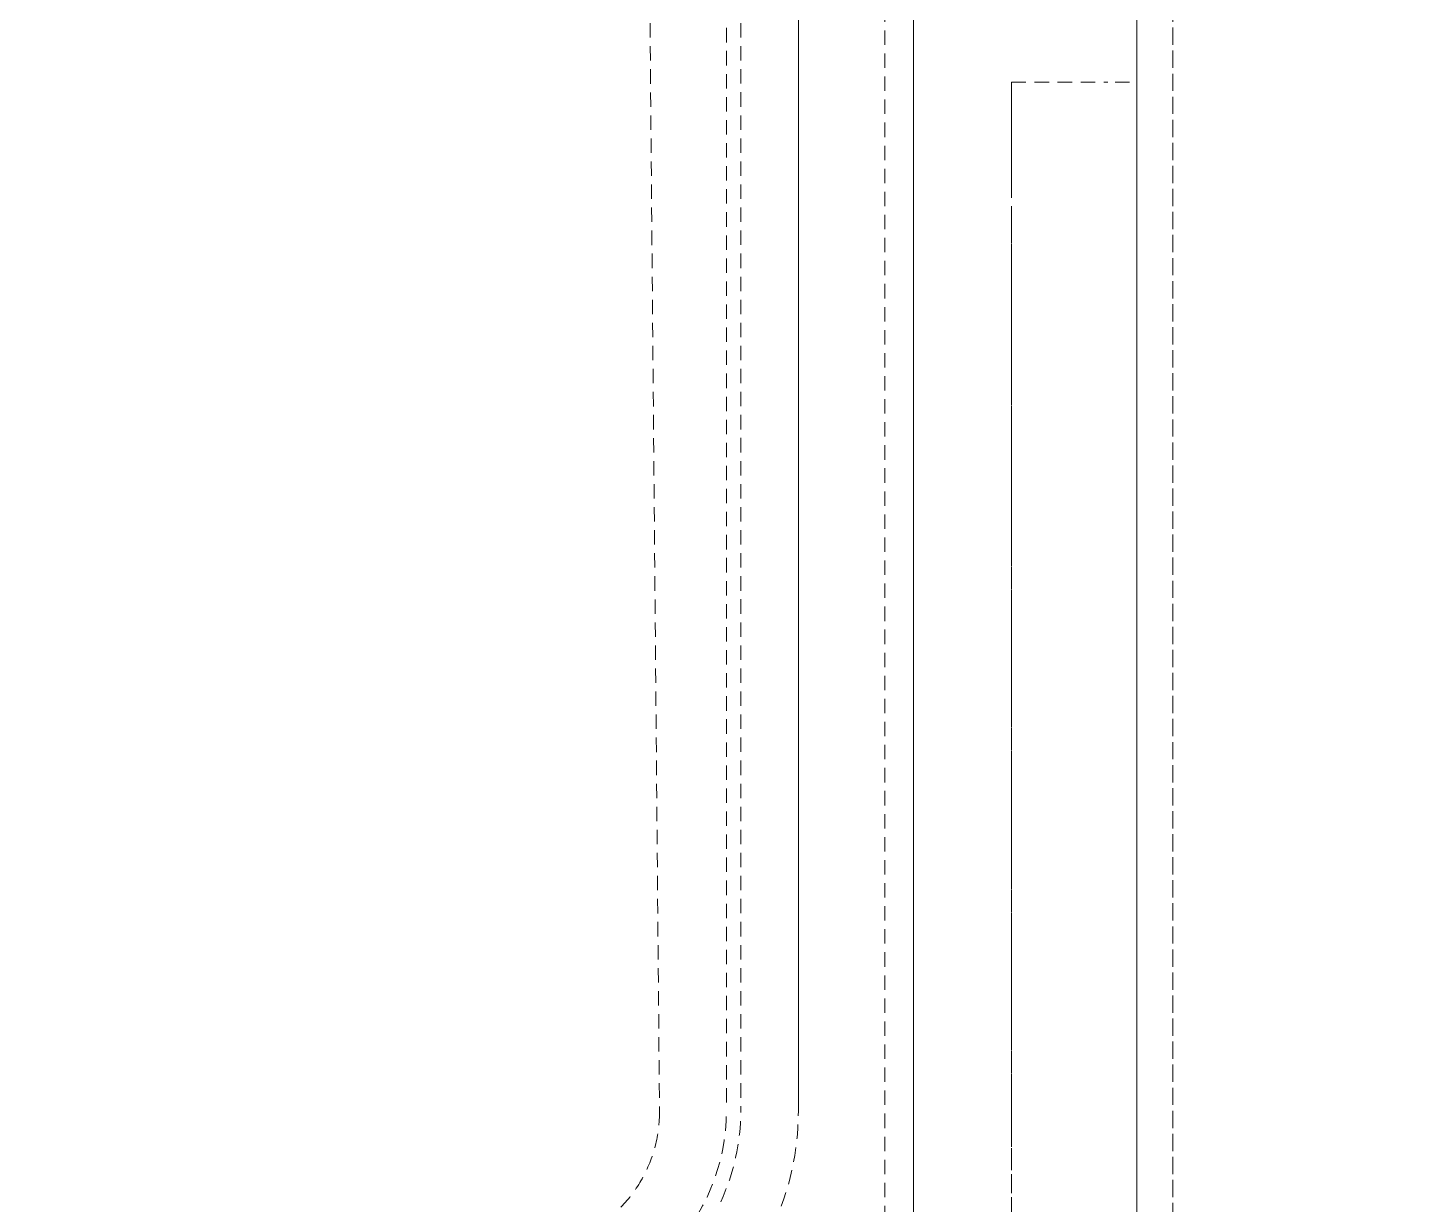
# Model space of a CAD drawing. Header units: millimetres. Extents: x -10915 to 60194, y -32941 to 46712.
# Drawn here: x 8043.6 to 8139, y 8842.7 to 8924.4 of the extents above; entities that cross this region are included whole.
import ezdxf

# ---------------------------------------------------------------- set-up
doc = ezdxf.new("R2010")
doc.units = ezdxf.units.MM
doc.linetypes.add('200_ШТРИХ_ш1п0_6_', pattern=[1.6, 1, -0.6])
doc.layers.add('Перекрытие штриховка', color=7, linetype='Continuous', lineweight=18)
doc.layers.add('Сантехника', color=7, linetype='Continuous', lineweight=18)

# ---------------------------------------------------------------- blocks, each defined once
blk = doc.blocks.new('Reece_Tap_Wolfen_Drinking-Fountain - 10 L_Stainless Steel-V82-План полов 2-го этажа')
at = {"layer": 'Сантехника', "linetype": '200_ШТРИХ_ш1п0_6_'}
for p, q in [((134.0000000000128, 154.9999999999604), (-133.9999999999869, 154.9999999999561)), ((-113.3750000000087, 124.0000000000002), (91.41179656442645, 124.0000000000002)), ((-94.4987370614022, 117.7424145255956), (91.41179656442648, 119.3594307947263))]:
    blk.add_line(p, q, dxfattribs=at)
at = {"layer": 'Сантехника', "color": 251, "linetype": '200_ШТРИХ_ш1п0_6_', "true_color": 0x666666}
for p, q in [((-109.9999999999488, 154.9999999999474), (110.0000000000513, 154.9999999999474)), ((110.0000000000513, 154.9999999999474), (-109.9999999999488, 154.9999999999474)), ((120.0000000000149, 136.9999999999679), (-119.9999999999922, 136.9999999999679)), ((91.41179656442672, 129), (-113.3750000000119, 128.9999999999999)), ((-113.3750000000119, 128.9999999999999), (91.41179656442685, 129.0000000000001)), ((-104.1064734993059, 125), (91.4117965644267, 125)), ((-104.1064734993059, 125), (91.4117965644267, 125))]:
    blk.add_line(p, q, dxfattribs=at)
at = {"layer": 'Сантехника', "color": 253, "linetype": '200_ШТРИХ_ш1п0_6_', "true_color": 0xa3a3a3}
for p, q in [((110.0000000000455, 154.9999999999474), (-109.9999999999488, 154.9999999999474)), ((-109.9999999999492, 152.499999999911), (109.9241079778388, 152.499999999911)), ((-119.9999999999922, 136.9999999999712), (120.0000000000148, 136.9999999999712)), ((120.0000000000162, 136.9999999999712), (-119.9999999999923, 136.9999999999712)), ((-133.9999999999686, 134.9999999999552), (134.0000000000315, 134.9999999999552)), ((-133.9999999999686, 134.9999999999552), (134.0000000000315, 134.9999999999552))]:
    blk.add_line(p, q, dxfattribs=at)
at = {"layer": 'Сантехника', "color": 9, "linetype": '200_ШТРИХ_ш1п0_6_', "true_color": 0xc7c7c7}
for p, q in [((109.9241079773221, 152.4999999999143), (-23.51406713391818, 152.4999999999143)), ((-23.51406713391772, 152.4999999999143), (109.9241079773235, 152.4999999999143)), ((20.00000000000813, 143.8043297712694), (20.00000000000813, 150.4941298756395)), ((100.000000000014, 143.8043297712694), (20.00000000000813, 143.8043297712694)), ((29.62933218788152, 143.8043297712694), (20.00000000000809, 143.8043297712694)), ((29.62933218788159, 143.8043297712693), (90.37066781214078, 143.8043297712693)), ((92.74187883875503, 143.8043297712694), (90.37066781214071, 143.8043297712694)), ((94.99577338861123, 143.8043297712694), (92.74187883875503, 143.8043297712694)), ((100.000000000014, 143.8043297712694), (94.99577338861123, 143.8043297712694)), ((-119.9999999999924, 136.9999999999799), (120.0000000000163, 136.9999999999799)), ((120.000000000015, 136.9999999999799), (-119.9999999999912, 136.9999999999799))]:
    blk.add_line(p, q, dxfattribs=at)
at = {"layer": 'Сантехника', "color": 254, "linetype": '200_ШТРИХ_ш1п0_6_', "true_color": 0xdddddd}
for p, q in [((20.00000000000912, 152.499999999923), (2.121320343569208, 152.499999999923)), ((2.121320343569191, 152.499999999923), (20.00000000000892, 152.499999999923)), ((20.00000000000813, 152.4999999999185), (27.25812116126719, 152.4999999999185)), ((20.00000000000813, 152.4999999999184), (100.000000000014, 152.4999999999184)), ((20.00000000000813, 150.9999999999481), (20.00000000000813, 152.3205080756419)), ((27.49657347468895, 152.4999999999185), (29.62933218788159, 152.4999999999185)), ((90.3706678121408, 152.4999999999183), (29.62933218788159, 152.4999999999183)), ((90.3706678121408, 152.4999999999185), (94.99577338861127, 152.4999999999185)), ((94.99577338861127, 152.4999999999185), (100.000000000014, 152.4999999999185)), ((20.00000000000809, 143.8043297712695), (20.00000000000809, 150.4941298756396)), ((100.000000000014, 143.8043297712695), (20.00000000000809, 143.8043297712695)), ((21.28311438045204, 143.8043297712696), (20.00000000000807, 143.8043297712696)), ((22.97916074224806, 143.8043297712696), (21.28311438045204, 143.8043297712696)), ((29.6293321878815, 143.8043297712696), (22.97916074224806, 143.8043297712696)), ((29.62933218788157, 143.8043297712694), (90.37066781214077, 143.8043297712694)), ((100.000000000014, 143.8043297712696), (90.3706678121407, 143.8043297712696)), ((120.0000000000151, 136.9999999999807), (-119.9999999999912, 136.9999999999807))]:
    blk.add_line(p, q, dxfattribs=at)
at = {"layer": 'Сантехника', "color": 254, "linetype": '200_ШТРИХ_ш1п0_6_', "true_color": 0xeaeaea}
for p, q in [((20.00000000000892, 152.499999999924), (2.121320343569174, 152.499999999924)), ((20.0000000000081, 152.4999999999186), (27.25812116126716, 152.4999999999186)), ((20.00000000000809, 152.4999999999186), (100.000000000014, 152.4999999999186)), ((20.00000000000809, 150.9999999999483), (20.00000000000809, 152.320508075642)), ((27.49657347468892, 152.4999999999186), (29.62933218788156, 152.4999999999186)), ((90.37066781214077, 152.4999999999185), (29.62933218788156, 152.4999999999185)), ((90.37066781214077, 152.4999999999186), (100.000000000014, 152.4999999999186)), ((20.00000000000809, 143.8043297712697), (20.00000000000809, 150.4941298756398)), ((100.000000000014, 143.8043297712697), (20.00000000000809, 143.8043297712697)), ((25.00422661141083, 143.8043297712697), (20.00000000000806, 143.8043297712697)), ((27.25812116126708, 143.8043297712697), (25.00422661141083, 143.8043297712697)), ((29.62933218788148, 143.8043297712697), (27.25812116126708, 143.8043297712697)), ((29.62933218788156, 143.8043297712696), (90.37066781214075, 143.8043297712696)), ((100.000000000014, 143.8043297712697), (90.37066781214068, 143.8043297712697)), ((-119.9999999999912, 136.9999999999807), (120.0000000000151, 136.9999999999807)), ((-119.9999999999912, 136.9999999999809), (120.000000000015, 136.9999999999809))]:
    blk.add_line(p, q, dxfattribs=at)
at = {"layer": 'Сантехника', "color": 7, "linetype": '200_ШТРИХ_ш1п0_6_', "true_color": 0xfdfdfd}
for p, q in [((100.0000000000149, 152.499999999923), (20.00000000000912, 152.499999999923)), ((20.00000000000892, 152.499999999923), (100.0000000000138, 152.499999999923)), ((100.0000000000138, 152.499999999924), (20.00000000000892, 152.499999999924)), ((20.00000000000771, 152.4999999999223), (27.25812116126678, 152.4999999999223)), ((20.00000000000772, 152.4999999999222), (100.0000000000136, 152.4999999999222)), ((20.00000000000779, 152.4999999999221), (27.25812116126684, 152.4999999999221)), ((20.00000000000776, 152.499999999922), (100.0000000000136, 152.499999999922)), ((20.00000000000781, 152.499999999922), (27.25812116126684, 152.499999999922)), ((20.00000000000779, 152.4999999999219), (100.0000000000136, 152.4999999999219)), ((20.00000000000781, 152.4999999999218), (27.25812116126687, 152.4999999999218)), ((20.00000000000779, 152.4999999999218), (100.0000000000136, 152.4999999999218)), ((20.00000000000783, 152.4999999999216), (27.25812116126687, 152.4999999999216)), ((20.00000000000779, 152.4999999999216), (100.0000000000136, 152.4999999999216)), ((20.00000000000785, 152.4999999999215), (21.28311438045183, 152.4999999999215)), ((20.00000000000782, 152.4999999999214), (100.0000000000137, 152.4999999999214)), ((20.00000000000787, 152.4999999999213), (27.2581211612669, 152.4999999999213)), ((20.00000000000782, 152.4999999999212), (100.0000000000137, 152.4999999999212)), ((20.00000000000788, 152.4999999999211), (21.28311438045187, 152.4999999999211)), ((20.00000000000786, 152.4999999999211), (100.0000000000137, 152.4999999999211)), ((20.00000000000787, 152.499999999921), (27.25812116126692, 152.499999999921)), ((20.00000000000786, 152.4999999999209), (100.0000000000137, 152.4999999999209)), ((20.00000000000789, 152.4999999999208), (21.28311438045187, 152.4999999999208)), ((20.00000000000789, 152.4999999999207), (100.0000000000137, 152.4999999999207)), ((20.0000000000079, 152.4999999999206), (27.25812116126696, 152.4999999999206)), ((20.00000000000789, 152.4999999999206), (100.0000000000138, 152.4999999999206)), ((20.00000000000792, 152.4999999999204), (27.25812116126699, 152.4999999999204)), ((20.00000000000792, 152.4999999999204), (100.0000000000138, 152.4999999999204)), ((20.00000000000793, 152.4999999999203), (21.28311438045191, 152.4999999999203)), ((20.00000000000792, 152.4999999999202), (100.0000000000138, 152.4999999999202)), ((20.00000000000796, 152.4999999999202), (27.25812116126702, 152.4999999999202)), ((20.00000000000796, 152.4999999999201), (100.0000000000138, 152.4999999999201)), ((20.00000000000797, 152.49999999992), (25.00422661141076, 152.49999999992)), ((20.00000000000796, 152.4999999999199), (100.0000000000138, 152.4999999999199)), ((20.00000000000799, 152.4999999999198), (25.00422661141079, 152.4999999999198)), ((20.00000000000799, 152.4999999999197), (100.0000000000138, 152.4999999999197)), ((20.000000000008, 152.4999999999197), (27.25812116126706, 152.4999999999197)), ((20.00000000000799, 152.4999999999196), (100.0000000000138, 152.4999999999196)), ((20.00000000000803, 152.4999999999195), (27.25812116126709, 152.4999999999195)), ((20.00000000000803, 152.4999999999194), (100.0000000000139, 152.4999999999194)), ((20.00000000000772, 150.9999999999477), (20.00000000000772, 152.3205080756414)), ((20.00000000000776, 150.9999999999475), (20.00000000000776, 152.3205080756413)), ((20.00000000000779, 150.9999999999474), (20.00000000000779, 152.3205080756411)), ((20.00000000000779, 150.9999999999479), (20.00000000000779, 152.320508075641)), ((20.00000000000779, 150.9999999999478), (20.00000000000779, 152.3205080756408)), ((20.00000000000782, 150.9999999999476), (20.00000000000782, 152.3205080756407)), ((20.00000000000782, 150.9999999999474), (20.00000000000782, 152.3205080756405)), ((20.00000000000786, 150.9999999999472), (20.00000000000786, 152.3205080756403)), ((20.00000000000786, 150.9999999999471), (20.00000000000786, 152.3205080756402)), ((20.00000000000789, 150.9999999999469), (20.00000000000789, 152.32050807564)), ((20.00000000000789, 150.9999999999468), (20.00000000000789, 152.3205080756399)), ((20.00000000000792, 150.9999999999466), (20.00000000000792, 152.3205080756397)), ((20.00000000000792, 150.9999999999464), (20.00000000000792, 152.3205080756395)), ((20.00000000000796, 150.9999999999498), (20.00000000000796, 152.3205080756435)), ((20.00000000000796, 150.9999999999496), (20.00000000000796, 152.3205080756433)), ((20.00000000000799, 150.9999999999494), (20.00000000000799, 152.3205080756432)), ((20.00000000000799, 150.9999999999493), (20.00000000000799, 152.320508075643)), ((20.00000000000803, 150.9999999999491), (20.00000000000803, 152.3205080756428)), ((21.28311438045183, 152.4999999999215), (25.00422661141065, 152.4999999999215)), ((21.28311438045187, 152.4999999999211), (27.25812116126693, 152.4999999999211)), ((21.28311438045187, 152.4999999999208), (27.25812116126696, 152.4999999999208)), ((21.28311438045191, 152.4999999999203), (27.25812116126699, 152.4999999999203)), ((25.00422661141065, 152.4999999999215), (27.2581211612669, 152.4999999999215)), ((25.00422661141076, 152.49999999992), (27.25812116126702, 152.49999999992)), ((25.00422661141079, 152.4999999999198), (27.25812116126706, 152.4999999999198)), ((27.49657347446254, 152.4999999999223), (29.62933218788119, 152.4999999999223)), ((27.49657347446259, 152.4999999999221), (29.62933218788123, 152.4999999999221)), ((27.49657347446259, 152.499999999922), (29.62933218788123, 152.499999999922)), ((27.49657347446261, 152.4999999999218), (29.62933218788126, 152.4999999999218)), ((27.49657347446262, 152.4999999999216), (29.62933218788126, 152.4999999999216)), ((27.49657347446265, 152.4999999999215), (29.62933218788129, 152.4999999999215)), ((27.49657347446265, 152.4999999999213), (29.62933218788129, 152.4999999999213)), ((27.49657347446268, 152.4999999999211), (29.62933218788132, 152.4999999999211)), ((27.49657347446268, 152.499999999921), (29.62933218788132, 152.499999999921)), ((27.4965734744627, 152.4999999999208), (29.62933218788136, 152.4999999999208)), ((27.49657347446271, 152.4999999999206), (29.62933218788136, 152.4999999999206)), ((27.49657347446274, 152.4999999999204), (29.62933218788139, 152.4999999999204)), ((27.49657347446274, 152.4999999999203), (29.62933218788139, 152.4999999999203)), ((27.49657347468878, 152.4999999999202), (29.62933218788143, 152.4999999999202)), ((27.49657347468878, 152.49999999992), (29.62933218788143, 152.49999999992)), ((27.49657347468881, 152.4999999999198), (29.62933218788146, 152.4999999999198)), ((27.49657347468881, 152.4999999999197), (29.62933218788146, 152.4999999999197)), ((27.49657347468885, 152.4999999999195), (29.6293321878815, 152.4999999999195)), ((90.3706678121404, 152.4999999999222), (29.62933218788119, 152.4999999999222)), ((90.3706678121404, 152.499999999922), (29.62933218788123, 152.499999999922)), ((90.37066781214043, 152.4999999999218), (29.62933218788123, 152.4999999999218)), ((90.37066781214047, 152.4999999999216), (29.62933218788126, 152.4999999999216)), ((90.37066781214047, 152.4999999999215), (29.62933218788126, 152.4999999999215)), ((90.37066781214047, 152.4999999999213), (29.62933218788129, 152.4999999999213)), ((90.3706678121405, 152.4999999999212), (29.62933218788129, 152.4999999999212)), ((90.37066781214052, 152.499999999921), (29.62933218788132, 152.499999999921)), ((90.37066781214052, 152.4999999999208), (29.62933218788132, 152.4999999999208)), ((90.37066781214052, 152.4999999999207), (29.62933218788136, 152.4999999999207)), ((90.37066781214057, 152.4999999999205), (29.62933218788136, 152.4999999999205)), ((90.3706678121406, 152.4999999999203), (29.62933218788139, 152.4999999999203)), ((90.3706678121406, 152.4999999999202), (29.62933218788139, 152.4999999999202)), ((90.3706678121406, 152.49999999992), (29.62933218788143, 152.49999999992)), ((90.37066781214062, 152.4999999999198), (29.62933218788143, 152.4999999999198)), ((90.37066781214067, 152.4999999999197), (29.62933218788146, 152.4999999999197)), ((90.37066781214067, 152.4999999999195), (29.62933218788146, 152.4999999999195)), ((90.37066781214067, 152.4999999999193), (29.6293321878815, 152.4999999999193)), ((90.3706678121404, 152.4999999999223), (100.0000000000136, 152.4999999999223)), ((90.3706678121404, 152.4999999999221), (98.71688561956955, 152.4999999999221)), ((90.37066781214043, 152.499999999922), (100.0000000000136, 152.499999999922)), ((90.37066781214047, 152.4999999999218), (92.74187883875474, 152.4999999999218)), ((90.37066781214047, 152.4999999999216), (92.74187883875474, 152.4999999999216)), ((90.37066781214047, 152.4999999999215), (94.99577338861091, 152.4999999999215)), ((90.3706678121405, 152.4999999999213), (92.7418788387548, 152.4999999999213)), ((90.37066781214052, 152.4999999999211), (100.0000000000137, 152.4999999999211)), ((90.37066781214052, 152.499999999921), (100.0000000000137, 152.499999999921)), ((90.37066781214052, 152.4999999999208), (100.0000000000137, 152.4999999999208)), ((90.37066781214057, 152.4999999999206), (100.0000000000138, 152.4999999999206)), ((90.3706678121406, 152.4999999999204), (100.0000000000138, 152.4999999999204)), ((90.3706678121406, 152.4999999999203), (98.7168856195698, 152.4999999999203)), ((90.3706678121406, 152.4999999999202), (92.7418788387549, 152.4999999999202)), ((90.37066781214062, 152.49999999992), (100.0000000000138, 152.49999999992)), ((90.37066781214067, 152.4999999999198), (98.71688561956984, 152.4999999999198)), ((90.37066781214067, 152.4999999999197), (100.0000000000139, 152.4999999999197)), ((90.37066781214067, 152.4999999999195), (98.71688561956988, 152.4999999999195)), ((92.74187883875474, 152.4999999999218), (100.0000000000136, 152.4999999999218)), ((92.74187883875474, 152.4999999999216), (94.9957733886109, 152.4999999999216)), ((92.7418788387548, 152.4999999999213), (94.99577338861096, 152.4999999999213)), ((92.7418788387549, 152.4999999999202), (100.0000000000138, 152.4999999999202)), ((94.9957733886109, 152.4999999999216), (100.0000000000136, 152.4999999999216)), ((94.99577338861091, 152.4999999999215), (97.02083925777363, 152.4999999999215)), ((94.99577338861096, 152.4999999999213), (97.02083925777369, 152.4999999999213)), ((97.02083925777363, 152.4999999999215), (100.0000000000136, 152.4999999999215)), ((97.02083925777369, 152.4999999999213), (98.71688561956968, 152.4999999999213)), ((20.00000000000772, 143.8043297712732), (20.00000000000772, 150.494129875639)), ((20.00000000000776, 143.804329771273), (20.00000000000776, 150.4941298756389)), ((20.00000000000779, 143.8043297712728), (20.00000000000779, 150.4941298756387)), ((20.00000000000779, 143.8043297712727), (20.00000000000779, 150.4941298756395)), ((20.00000000000779, 143.8043297712725), (20.00000000000779, 150.4941298756394)), ((20.00000000000782, 143.8043297712724), (20.00000000000782, 150.4941298756392)), ((20.00000000000782, 143.8043297712722), (20.00000000000782, 150.494129875639)), ((20.00000000000786, 143.804329771272), (20.00000000000786, 150.4941298756389)), ((20.00000000000786, 143.8043297712719), (20.00000000000786, 150.4941298756387)), ((20.00000000000789, 143.8043297712717), (20.00000000000789, 150.4941298756385)), ((20.00000000000789, 143.8043297712715), (20.00000000000789, 150.4941298756384)), ((20.00000000000792, 143.8043297712713), (20.00000000000792, 150.4941298756382)), ((20.00000000000792, 143.8043297712712), (20.00000000000792, 150.494129875638)), ((20.00000000000796, 143.804329771271), (20.00000000000796, 150.4941298756411)), ((20.00000000000796, 143.8043297712709), (20.00000000000796, 150.494129875641)), ((20.00000000000799, 143.8043297712707), (20.00000000000799, 150.4941298756408)), ((20.00000000000799, 143.8043297712705), (20.00000000000799, 150.4941298756406)), ((100.0000000000136, 143.8043297712732), (20.00000000000772, 143.8043297712732)), ((29.62933218788111, 143.8043297712732), (20.0000000000077, 143.8043297712732)), ((100.0000000000136, 143.804329771273), (20.00000000000776, 143.804329771273)), ((25.0042266114105, 143.8043297712731), (20.00000000000773, 143.8043297712731)), ((100.0000000000136, 143.8043297712728), (20.00000000000779, 143.8043297712728)), ((29.62933218788116, 143.8043297712729), (20.00000000000776, 143.8043297712729)), ((100.0000000000137, 143.8043297712727), (20.00000000000779, 143.8043297712727)), ((22.97916074224773, 143.8043297712728), (20.00000000000776, 143.8043297712728)), ((100.0000000000137, 143.8043297712725), (20.00000000000779, 143.8043297712725)), ((29.6293321878812, 143.8043297712726), (20.00000000000777, 143.8043297712726)), ((100.0000000000137, 143.8043297712724), (20.00000000000782, 143.8043297712724)), ((27.25812116126681, 143.8043297712724), (20.00000000000779, 143.8043297712724)), ((100.0000000000137, 143.8043297712722), (20.00000000000782, 143.8043297712722)), ((21.28311438045177, 143.8043297712723), (20.0000000000078, 143.8043297712723)), ((100.0000000000137, 143.804329771272), (20.00000000000786, 143.804329771272)), ((21.28311438045179, 143.8043297712721), (20.00000000000782, 143.8043297712721)), ((100.0000000000137, 143.8043297712719), (20.00000000000786, 143.8043297712719)), ((27.25812116126686, 143.8043297712719), (20.00000000000783, 143.8043297712719)), ((100.0000000000138, 143.8043297712717), (20.00000000000789, 143.8043297712717)), ((21.28311438045182, 143.8043297712718), (20.00000000000786, 143.8043297712718)), ((100.0000000000138, 143.8043297712715), (20.00000000000789, 143.8043297712715)), ((29.6293321878813, 143.8043297712716), (20.00000000000787, 143.8043297712716)), ((100.0000000000138, 143.8043297712713), (20.00000000000792, 143.8043297712713)), ((29.62933218788132, 143.8043297712714), (20.00000000000789, 143.8043297712714)), ((100.0000000000138, 143.8043297712712), (20.00000000000792, 143.8043297712712)), ((21.28311438045187, 143.8043297712713), (20.0000000000079, 143.8043297712713)), ((100.0000000000138, 143.804329771271), (20.00000000000796, 143.804329771271)), ((21.28311438045189, 143.8043297712711), (20.00000000000792, 143.8043297712711)), ((100.0000000000138, 143.8043297712709), (20.00000000000796, 143.8043297712709)), ((22.97916074224791, 143.8043297712709), (20.00000000000792, 143.8043297712709)), ((100.0000000000139, 143.8043297712707), (20.00000000000799, 143.8043297712707)), ((29.62933218788138, 143.8043297712708), (20.00000000000796, 143.8043297712708)), ((100.0000000000139, 143.8043297712705), (20.00000000000799, 143.8043297712705)), ((22.97916074224795, 143.8043297712706), (20.00000000000797, 143.8043297712706)), ((29.62933218788123, 143.8043297712723), (21.28311438045177, 143.8043297712723)), ((27.25812116126684, 143.8043297712721), (21.28311438045179, 143.8043297712721)), ((29.62933218788128, 143.8043297712718), (21.28311438045182, 143.8043297712718)), ((22.97916074224788, 143.8043297712713), (21.28311438045187, 143.8043297712713)), ((29.62933218788135, 143.8043297712711), (21.28311438045189, 143.8043297712711)), ((29.62933218788118, 143.8043297712728), (22.97916074224773, 143.8043297712728)), ((25.00422661141068, 143.8043297712713), (22.97916074224788, 143.8043297712713)), ((29.62933218788137, 143.8043297712709), (22.97916074224791, 143.8043297712709)), ((29.6293321878814, 143.8043297712706), (22.97916074224795, 143.8043297712706)), ((29.62933218788115, 143.8043297712731), (25.0042266114105, 143.8043297712731)), ((27.25812116126692, 143.8043297712713), (25.00422661141068, 143.8043297712713)), ((29.62933218788121, 143.8043297712724), (27.25812116126681, 143.8043297712724)), ((29.62933218788125, 143.8043297712721), (27.25812116126684, 143.8043297712721)), ((29.62933218788127, 143.8043297712719), (27.25812116126686, 143.8043297712719)), ((29.62933218788134, 143.8043297712713), (27.25812116126692, 143.8043297712713)), ((29.62933218788118, 143.8043297712731), (90.37066781214038, 143.8043297712731)), ((29.62933218788121, 143.8043297712729), (90.37066781214041, 143.8043297712729)), ((29.62933218788123, 143.8043297712728), (90.37066781214043, 143.8043297712728)), ((29.62933218788125, 143.8043297712726), (90.37066781214044, 143.8043297712726)), ((29.62933218788127, 143.8043297712724), (90.37066781214047, 143.8043297712724)), ((29.62933218788128, 143.8043297712723), (90.37066781214048, 143.8043297712723)), ((29.6293321878813, 143.8043297712721), (90.3706678121405, 143.8043297712721)), ((29.62933218788132, 143.8043297712719), (90.37066781214051, 143.8043297712719)), ((29.62933218788134, 143.8043297712718), (90.37066781214052, 143.8043297712718)), ((29.62933218788135, 143.8043297712716), (90.37066781214055, 143.8043297712716)), ((29.62933218788137, 143.8043297712714), (90.37066781214057, 143.8043297712714)), ((29.62933218788138, 143.8043297712713), (90.37066781214058, 143.8043297712713)), ((29.6293321878814, 143.8043297712711), (90.3706678121406, 143.8043297712711)), ((29.62933218788142, 143.8043297712709), (90.37066781214061, 143.8043297712709)), ((29.62933218788143, 143.8043297712708), (90.37066781214062, 143.8043297712708)), ((29.62933218788145, 143.8043297712706), (90.37066781214065, 143.8043297712706)), ((29.62933218788147, 143.8043297712704), (90.37066781214067, 143.8043297712704)), ((100.0000000000136, 143.8043297712732), (90.37066781214031, 143.8043297712732)), ((92.74187883875466, 143.8043297712731), (90.37066781214034, 143.8043297712731)), ((100.0000000000136, 143.8043297712729), (90.37066781214035, 143.8043297712729)), ((97.02083925777363, 143.8043297712728), (90.37066781214038, 143.8043297712728)), ((92.74187883875472, 143.8043297712726), (90.3706678121404, 143.8043297712726)), ((97.02083925777366, 143.8043297712724), (90.37066781214041, 143.8043297712724)), ((100.0000000000137, 143.8043297712723), (90.37066781214043, 143.8043297712723)), ((100.0000000000137, 143.8043297712721), (90.37066781214044, 143.8043297712721)), ((94.99577338861097, 143.8043297712719), (90.37066781214047, 143.8043297712719)), ((98.71688561956974, 143.8043297712718), (90.37066781214048, 143.8043297712718)), ((100.0000000000138, 143.8043297712716), (90.3706678121405, 143.8043297712716)), ((100.0000000000138, 143.8043297712714), (90.37066781214051, 143.8043297712714)), ((100.0000000000138, 143.8043297712713), (90.37066781214052, 143.8043297712713)), ((94.99577338861106, 143.8043297712711), (90.37066781214055, 143.8043297712711)), ((100.0000000000138, 143.8043297712709), (90.37066781214057, 143.8043297712709)), ((94.99577338861108, 143.8043297712708), (90.37066781214058, 143.8043297712708)), ((92.74187883875491, 143.8043297712706), (90.3706678121406, 143.8043297712706)), ((100.0000000000136, 143.8043297712731), (92.74187883875466, 143.8043297712731)), ((97.02083925777364, 143.8043297712726), (92.74187883875472, 143.8043297712726)), ((97.02083925777386, 143.8043297712706), (92.74187883875491, 143.8043297712706)), ((100.0000000000137, 143.8043297712719), (94.99577338861097, 143.8043297712719)), ((97.0208392577738, 143.8043297712711), (94.99577338861106, 143.8043297712711)), ((98.71688561956984, 143.8043297712708), (94.99577338861108, 143.8043297712708)), ((100.0000000000136, 143.8043297712728), (97.02083925777363, 143.8043297712728)), ((98.71688561956965, 143.8043297712726), (97.02083925777364, 143.8043297712726)), ((98.71688561956968, 143.8043297712724), (97.02083925777366, 143.8043297712724)), ((98.71688561956981, 143.8043297712711), (97.0208392577738, 143.8043297712711)), ((98.71688561956987, 143.8043297712706), (97.02083925777386, 143.8043297712706))]:
    blk.add_line(p, q, dxfattribs=at)
at = {"layer": 'Сантехника', "color": 7, "linetype": '200_ШТРИХ_ш1п0_6_', "true_color": 0xfcfcfc}
for p, q in [((20.00000000000803, 152.4999999999193), (27.25812116126709, 152.4999999999193)), ((20.00000000000803, 152.4999999999193), (100.0000000000139, 152.4999999999193)), ((20.00000000000803, 150.9999999999489), (20.00000000000803, 152.3205080756427)), ((27.49657347468885, 152.4999999999193), (29.6293321878815, 152.4999999999193)), ((90.3706678121407, 152.4999999999192), (29.6293321878815, 152.4999999999192)), ((90.3706678121407, 152.4999999999193), (97.0208392577739, 152.4999999999193)), ((97.0208392577739, 152.4999999999193), (98.7168856195699, 152.4999999999193)), ((20.00000000000803, 143.8043297712703), (20.00000000000803, 150.4941298756405)), ((100.0000000000139, 143.8043297712703), (20.00000000000803, 143.8043297712703)), ((21.28311438045196, 143.8043297712704), (20.00000000000799, 143.8043297712704)), ((27.25812116126701, 143.8043297712704), (21.28311438045196, 143.8043297712704)), ((29.62933218788142, 143.8043297712704), (27.25812116126701, 143.8043297712704)), ((29.62933218788148, 143.8043297712703), (90.37066781214068, 143.8043297712703)), ((100.0000000000139, 143.8043297712704), (90.37066781214061, 143.8043297712704))]:
    blk.add_line(p, q, dxfattribs=at)
at = {"layer": 'Сантехника', "color": 7, "linetype": '200_ШТРИХ_ш1п0_6_', "true_color": 0xfafafa}
for p, q in [((20.00000000000806, 152.4999999999191), (27.25812116126712, 152.4999999999191)), ((20.00000000000806, 152.4999999999191), (100.0000000000139, 152.4999999999191)), ((20.00000000000806, 150.9999999999488), (20.00000000000806, 152.3205080756425)), ((27.49657347468888, 152.4999999999191), (29.62933218788153, 152.4999999999191)), ((90.37066781214074, 152.499999999919), (29.62933218788153, 152.499999999919)), ((90.37066781214074, 152.4999999999191), (100.0000000000139, 152.4999999999191)), ((20.00000000000803, 143.8043297712702), (20.00000000000803, 150.4941298756403)), ((100.0000000000139, 143.8043297712702), (20.00000000000803, 143.8043297712702)), ((29.62933218788143, 143.8043297712703), (20.000000000008, 143.8043297712703)), ((29.6293321878815, 143.8043297712701), (90.3706678121407, 143.8043297712701)), ((94.99577338861114, 143.8043297712703), (90.37066781214062, 143.8043297712703)), ((97.02083925777389, 143.8043297712703), (94.99577338861114, 143.8043297712703)), ((100.0000000000139, 143.8043297712703), (97.02083925777389, 143.8043297712703))]:
    blk.add_line(p, q, dxfattribs=at)
at = {"layer": 'Сантехника', "color": 7, "linetype": '200_ШТРИХ_ш1п0_6_', "true_color": 0xf7f7f7}
for p, q in [((20.00000000000807, 152.499999999919), (21.28311438045205, 152.499999999919)), ((20.00000000000806, 152.4999999999189), (100.0000000000139, 152.4999999999189)), ((20.00000000000806, 150.9999999999486), (20.00000000000806, 152.3205080756423)), ((21.28311438045205, 152.499999999919), (27.25812116126712, 152.499999999919)), ((27.49657347468888, 152.499999999919), (29.62933218788153, 152.499999999919)), ((90.37066781214074, 152.4999999999188), (29.62933218788153, 152.4999999999188)), ((90.37066781214074, 152.499999999919), (94.9957733886112, 152.499999999919)), ((94.9957733886112, 152.499999999919), (98.71688561956992, 152.499999999919)), ((20.00000000000806, 143.80432977127), (20.00000000000806, 150.4941298756401)), ((100.0000000000139, 143.80432977127), (20.00000000000806, 143.80432977127)), ((21.28311438045199, 143.8043297712701), (20.00000000000803, 143.8043297712701)), ((22.979160742248, 143.8043297712701), (21.28311438045199, 143.8043297712701)), ((27.25812116126705, 143.8043297712701), (22.979160742248, 143.8043297712701)), ((29.62933218788145, 143.8043297712701), (27.25812116126705, 143.8043297712701)), ((29.62933218788152, 143.8043297712699), (90.37066781214071, 143.8043297712699)), ((92.74187883875497, 143.8043297712701), (90.37066781214065, 143.8043297712701)), ((97.0208392577739, 143.8043297712701), (92.74187883875497, 143.8043297712701)), ((100.0000000000139, 143.8043297712701), (97.0208392577739, 143.8043297712701))]:
    blk.add_line(p, q, dxfattribs=at)
at = {"layer": 'Сантехника', "color": 7, "linetype": '200_ШТРИХ_ш1п0_6_', "true_color": 0xf2f2f2}
for p, q in [((20.00000000000809, 152.4999999999188), (21.28311438045207, 152.4999999999188)), ((20.00000000000809, 152.4999999999187), (100.000000000014, 152.4999999999187)), ((20.00000000000809, 150.9999999999484), (20.00000000000809, 152.3205080756422)), ((21.28311438045207, 152.4999999999188), (25.0042266114109, 152.4999999999188)), ((25.0042266114109, 152.4999999999188), (27.25812116126716, 152.4999999999188)), ((27.49657347468892, 152.4999999999188), (29.62933218788156, 152.4999999999188)), ((90.37066781214074, 152.4999999999187), (29.62933218788156, 152.4999999999187)), ((90.37066781214074, 152.4999999999188), (92.74187883875506, 152.4999999999188)), ((92.74187883875506, 152.4999999999188), (94.99577338861124, 152.4999999999188)), ((94.99577338861124, 152.4999999999188), (97.02083925777399, 152.4999999999188)), ((97.02083925777399, 152.4999999999188), (100.000000000014, 152.4999999999188)), ((20.00000000000806, 143.8043297712699), (20.00000000000806, 150.49412987564)), ((100.000000000014, 143.8043297712699), (20.00000000000806, 143.8043297712699)), ((25.00422661141081, 143.8043297712699), (20.00000000000804, 143.8043297712699)), ((29.62933218788147, 143.8043297712699), (25.00422661141081, 143.8043297712699)), ((29.62933218788154, 143.8043297712698), (90.37066781214074, 143.8043297712698)), ((97.02083925777391, 143.8043297712699), (90.37066781214067, 143.8043297712699)), ((100.0000000000139, 143.8043297712699), (97.02083925777391, 143.8043297712699))]:
    blk.add_line(p, q, dxfattribs=at)
at = {"layer": 'Сантехника', "color": 251, "linetype": '200_ШТРИХ_ш1п0_6_', "true_color": 0x666666}
for radius, start, end in [(19, 60.00000000000058, 90.00000000000067), (19.00000000000001, 60.00000000000028, 90.00000000000038), (15.00000000000002, 65.10273769760256, 90.0000000000005), (15.00000000000002, 65.10273769760283, 90.00000000000097)]:
    blk.add_arc((91.41179656442684, 110), radius, start, end, dxfattribs=at)
at = {"layer": 'Сантехника', "linetype": '200_ШТРИХ_ш1п0_6_'}
blk.add_arc((91.41179656442661, 110), 14.00000000000012, 45.00000000000017, 90.00000000000044, dxfattribs=at)
blk.add_open_spline([(91.41179656442648, 119.359430794726), (92.25096927426398, 119.3629897492574), (93.86576507900921, 119.1687620831254), (96.18825677833898, 118.2362998956987), (97.48822289869779, 117.2614125705501), (98.0912733452456, 116.6794767808191)], degree=3, dxfattribs=at)

msp = doc.modelspace()

# ---------------------------------------------------------------- hatches: boundary and pattern name
at = {"layer": 'Перекрытие штриховка', "lineweight": 9, "true_color": 0x787878}
h = msp.add_hatch(dxfattribs=at)
h.set_pattern_fill('FP_81', color=8, style=0, pattern_type=2)
h.set_pattern_definition([(0, (7602.212, 10285.588), (0, 500), []), (90, (7602.212, 10285.588), (-500, 3.061616997868383e-14), [])])
h.paths.add_polyline_path([(7818.266645955335, 8794.61010493282), (7818.715807437017, 8795.354198942583), (7818.045076154552, 8795.354198942583)])
h.paths.add_polyline_path([(7822.065609233739, 9090.473514517182), (7823.354930733787, 9089.554761863837), (7823.097832386719, 9090.780880892078), (7822.097832386755, 9090.483109645626)])
h.paths.add_polyline_path([(8117.929018818099, 9086.674551238779), (8117.479857336421, 9085.930457229017), (8118.150588618882, 9085.930457229017)])
h.paths.add_polyline_path([(8114.1300555397, 8790.811141654418), (8112.840734039647, 8791.729894307762), (8110.985206300606, 8789.874695976521), (8114.097832386684, 8790.801546525983)])
h.paths.add_polyline_path([(17360.97201882755, 8727.642328085753), (18069.00000000008, 8727.642328085753), (17356.47201882754, 9139.020549820869), (17360.97201882755, 9146.814778454927), (17352.31176478969, 9151.814778454927), (17378.31176478969, 9196.848099451725), (17369.65151075184, 9201.848099451716), (17374.15151075184, 9209.642328085782), (18201.20577136599, 8732.142328085769), (18198.60769515463, 8727.642328085753), (18284.00000000002, 8727.642328085753), (18284.00000000002, 8769.642328085753), (21580.03247934831, 8769.642328085753), (21580.03247934831, 8759.642328086698), (24190.56535303848, 8759.642328086698), (24190.56535303848, 8772.642328086704), (21434.99999999988, 8772.642328086704), (21434.99999999989, 8782.642328086737), (24190.56535303849, 8782.642328086737), (24190.56535303849, 9747.025605161858), (24207.5653530385, 9747.025605161858), (24207.5653530385, 9797.025605161847), (23407.5653530385, 9797.025605161847), (23407.5653530385, 9847.025605161853), (24207.56535303851, 9847.025605161853), (24207.56535303851, 11522.02560516185), (23232.56535303851, 11522.02560516185), (23232.56535303851, 11572.02560516185), (24207.56535303851, 11572.02560516185), (24207.56535303851, 11622.02560516183), (24190.5653530385, 11622.02560516183), (24190.5653530385, 12377.02560516184), (24165.56535303852, 12377.02560516184), (24165.56535303852, 12573.45132744318), (22069.43658026898, 12573.45132744318), (22069.43658026898, 12529.4513274432), (22067.43658026895, 12529.4513274432), (22067.43658026895, 12527.45132744317), (21542.43658026898, 12527.45132744317), (21542.43658026898, 12529.4513274432), (21540.43658026895, 12529.4513274432), (21540.43658026895, 12573.45132744318), (16419.44287853129, 12573.45132744318), (16419.44287853129, 12525.44997568246), (16417.44287853132, 12525.44997568246), (16417.44287853132, 12523.44997568248), (15414.46123021831, 12523.44997568248), (15414.46123021831, 12525.44997568246), (15412.46123021835, 12525.44997568246), (15412.46123021833, 12697.76852390909), (10590.00000000007, 12710.50370561326), (10589.99999999548, 12722.46425794521), (10580.00000000003, 12721.77106605628), (10579.30436213098, 12712.21412469594), (10576.99999999998, 12710.09843899355), (10576.99999999998, 12703.11395595267), (10575.00000000008, 12702.53070411081), (10575.00000000008, 12701.11921425563), (10576.99999999998, 12701.11394902127), (10577.00000000005, 12199.0781402069), (10575.00000000008, 12199.0781402069), (10575.00000000008, 12197.07814020693), (10075.00000000006, 12197.07814020693), (10075.00000000006, 12249.07814020695), (9943.127474805828, 12249.07814020695), (9224.134504948915, 11834.15537704977), (9220.965920661865, 11839.643526023), (9230.925212805398, 11845.39352602301), (9217.4252128054, 11868.77621192518), (9227.38450494891, 11874.52621192518), (9224.215920661869, 11880.20238243357), (9863.127474805837, 12249.07814020695), (9045.000000000051, 12249.07814020695), (9045.000000000051, 12197.07814020687), (7506.078189290408, 12197.07814020687), (7506.07818929, 12194.07814020695), (9045.000000000051, 12194.07814020695), (9045.000000000051, 12184.07814020692), (7506.07818929, 12184.07814020692), (7506.07818929, 12033.26436089846), (7389.914886318282, 12033.26436089846), (7390.917731141569, 8939.999999999985), (7585.59783238673, 8939.999999999985), (7585.59783238673, 8785.642328085827), (7834.097832386718, 8786.32381156002), (7820.53051978246, 8791.247975555003), (7815.329627214382, 8800.283187343288), (7815.016598848259, 8801.452577584116), (7813.812348854998, 8803.963133159394), (7813.0978323867, 8830.64232808579), (7813.779315860937, 9074.642328085803), (7819.721547195031, 9088.895151491184), (7828.257360568496, 9093.305417487694), (7828.597832386753, 9093.438965449433), (7831.097832386735, 9094.923856268111), (7960.737436113717, 9095.64232808579), (8102.097832386717, 9094.96084461158), (8115.665144990973, 9090.036680616615), (8120.866037559052, 9081.00146882832), (8121.179065925179, 9079.832078587493), (8122.379428465364, 9077.636821241987), (8123.143843311529, 9037.639193384193), (8133.168257604755, 9037.639193384193), (8133.168257604755, 9024.648812327425), (8123.143843311529, 9024.648812327425), (8122.416348912498, 8806.642328085805), (8116.474117578403, 8792.389504680423), (8108.263971776235, 8787.913237433277), (8107.597832386681, 8787.845690722193), (8105.991100682016, 8786.371813408341), (8114.1300555397, 8785.642328085827), (8375.597832386728, 8785.642328085827), (8375.597832386728, 8793.642328085816), (13538.19755182486, 8793.642328085816), (13538.19755182486, 8783.642328085783), (8375.597832386728, 8783.642328085783), (8375.597832386728, 8769.642328085822), (13538.19755182486, 8769.642328085822), (13538.19755182486, 8727.64232808578), (13623.5898566703, 8727.64232808578), (13621.24928607057, 8732.290999019984), (13997.71283110517, 8949.64232808578), (14002.21283110518, 8941.84809945173), (14011.43558514302, 8945.873820872472), (14036.87308514302, 8901.814778454931), (14045.53333918086, 8906.814778454938), (14050.03333918086, 8899.020549820872), (13753.19755182487, 8727.64232808578), (14843.19755182488, 8727.64232808578), (14130.66957065238, 9139.020549820878), (14135.16957065238, 9146.814778454936), (14126.50931661453, 9151.814778454935), (14152.50931661453, 9196.848099451734), (14143.84906257668, 9201.848099451716), (14148.34906257668, 9209.64232808579), (14975.40332319083, 8732.142328085778), (14972.80524697947, 8727.64232808578), (15058.19755182486, 8727.64232808578), (15058.19755182486, 8769.642328085753), (16764.00000000003, 8769.642328085753), (16764.00000000003, 8727.642328085753), (16849.39230484548, 8727.642328085753), (16846.79422863411, 8732.142328085778), (17223.51527928034, 8949.642328085773), (17228.01527928035, 8941.848099451723), (17237.23803331818, 8945.873820872472), (17262.67553331819, 8901.814778454922), (17271.33578735604, 8906.814778454931), (17275.83578735603, 8899.020549820863), (16979.00000000001, 8727.642328085753), (17356.47201882754, 8727.642328085753)])
h.paths.add_polyline_path([(18188.04551732815, 8727.642328085753), (18191.00000000008, 8727.642328085753), (18188.04551732815, 8729.34809945171), (18187.06068977084, 8727.642328085753)])
h.paths.add_polyline_path([(16860.93931022926, 8727.642328085753), (16859.95448267195, 8729.34809945171), (16857.00000000002, 8727.642328085753), (16859.95448267195, 8727.642328085753)])
h.paths.add_polyline_path([(14961.25824159567, 8727.64232808578), (14965.19755182489, 8727.64232808578), (14962.24306915298, 8729.348099451718)])
h.paths.add_polyline_path([(13631.19755182489, 8727.64232808578), (13635.13686205409, 8727.64232808578), (13634.1520344968, 8729.348099451692)])
h.paths.add_polyline_path([(21580.03247934831, 8747.642328086702), (21580.03247934831, 8757.642328085754), (21434.99999999988, 8757.642328085754), (21434.99999999987, 8747.642328086702)])
h.paths.add_polyline_path([(21429.00000000002, 8783.642328085783), (18284.00000000002, 8783.642328085783), (18284.00000000002, 8793.642328085747), (21429.00000000002, 8793.642328085747)])
h.paths.add_polyline_path([(15968.45179095358, 8783.642328085783), (15058.19755182486, 8783.642328085783), (15058.19755182486, 8793.642328085747), (16764.00000000003, 8793.642328085747), (16764.00000000003, 8783.642328085783), (16046.87793834472, 8783.642328085783)])
h.paths.add_polyline_path([(7575.597832386702, 8785.642328085827), (7575.597832386702, 8929.999999999962), (7389.914886318282, 8929.999999999962), (7390.628020414841, 8926.99999999997), (7570.597832386708, 8926.99999999997), (7570.597832386747, 8925.000000000016), (7572.597832386716, 8925.000000000016), (7572.597832386651, 8785.642328085827)])
h.paths.add_polyline_path([(7832.379526452262, 8800.910692595602), (7833.204396414995, 8802.073704673221), (7831.822477702735, 8800.910692595602)])
h.paths.add_polyline_path([(8104.47195336872, 8800.910692595602), (8105.097832386738, 8802.203609134462), (8104.43241453259, 8803.642328085849), (8102.804939167903, 8802.851348177264), (8103.809561224814, 8800.910692595602)])
h.paths.add_polyline_path([(7833.231806982937, 9077.642328085813), (7833.390725605531, 9078.43330799437), (7832.09404274097, 9079.081047037138), (7831.097832386735, 9078.519753222648), (7832.729222751087, 9077.642328085813)])
h.paths.add_polyline_path([(7493.078189290056, 12197.07814020709), (7493.078189290056, 12199.0781402069), (7491.078189290017, 12199.0781402069)])
h.paths.add_polyline_path([(7491.078189290017, 12043.26436089841), (7496.078189290038, 12043.26436089841), (7496.078189290038, 12197.07814020693), (7493.078189290056, 12197.07814020709), (7493.078189290056, 12058.26436089839), (7491.078189290017, 12058.26436089839), (7491.078189290017, 12056.26436089844), (7389.914886318282, 12056.26436089844), (7389.914886318282, 12043.26436089841), (7481.078189290059, 12043.26436089841)])
h.paths.add_polyline_path([(10486.77650825909, 12184.07814020692), (10075.00000000006, 12184.07814020692), (10075.00000000006, 12194.07814020695), (10580.00000000003, 12194.07814020695), (10580.00000000003, 12710.49054252929), (10590.00000000007, 12710.21411776521), (10590.00000000007, 12184.07814020692), (10489.5888350938, 12184.07814020692)])
h.paths.add_polyline_path([(20261.62847639612, 12585.4513274432), (21540.43658026895, 12585.4513274432), (21540.43658026902, 12681.63591305234), (16419.44287853129, 12695.11752710443), (16419.44287853129, 12585.4513274432), (18167.85978868847, 12585.4513274432)])
h.paths.add_polyline_path([(23925.72367988449, 12585.4513274432), (24165.56535303852, 12585.4513274432), (24165.56535303852, 12674.72495494293), (22069.43658026898, 12680.24325876552), (22069.43658026898, 12585.4513274432), (23878.55987693177, 12585.4513274432)])
h.paths.add_polyline_path([(21831.95499217685, 12585.4513274432), (22017.436580269, 12585.4513274432), (22017.436580269, 12680.3801548388), (21592.436580269, 12681.49901697881), (21592.436580269, 12585.4513274432)])
h.paths.add_polyline_path([(10580.00000000003, 12710.49054252929), (10577.04757480702, 12710.5300317813), (10580.00000000003, 12712.21412469594), (10580.00000000003, 12710.50370561326)])

# ---------------------------------------------------------------- block references
at = {"layer": 'Сантехника', "color": 253, "linetype": '200_ШТРИХ_ш1п0_6_', "true_color": 0xa3a3a3, "rotation": 269.9999999999997}
msp.add_blockref('Reece_Tap_Wolfen_Drinking-Fountain - 10 L_Stainless Steel-V82-План полов 2-го этажа', (7968.097832386752, 8940.642328085825), dxfattribs=at)

doc.saveas('drawing.dxf')
